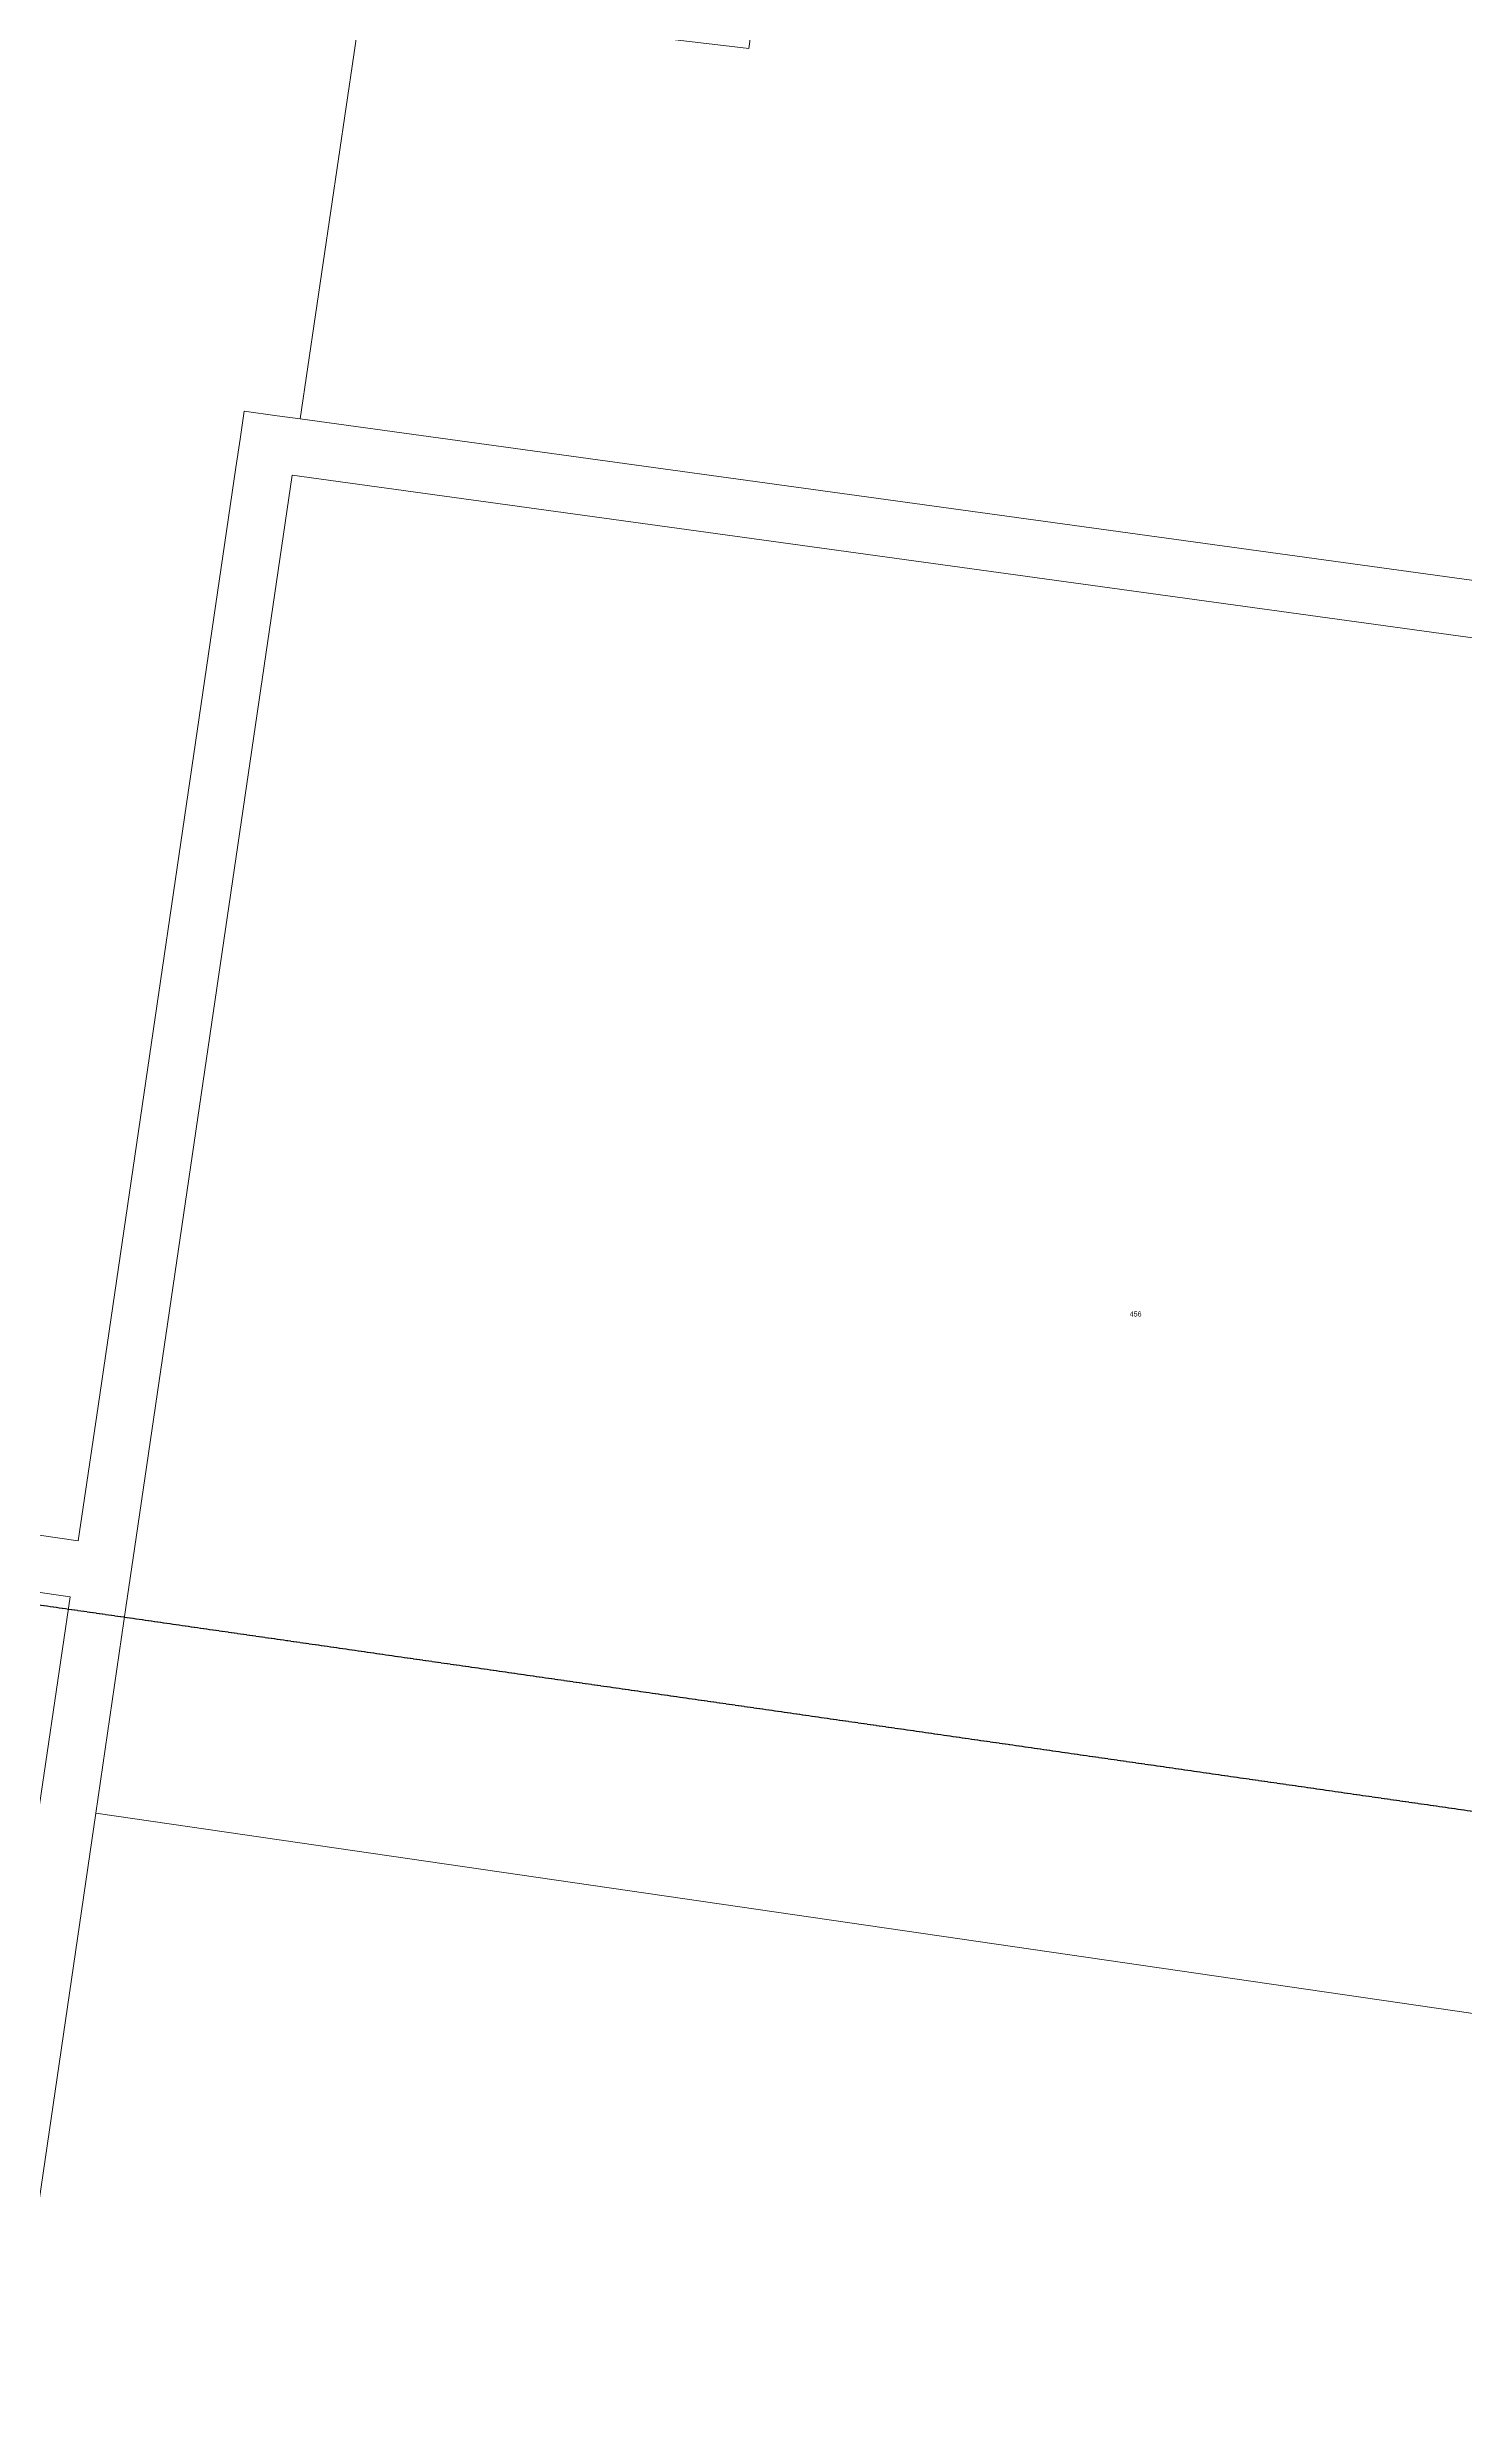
# Model space of a CAD drawing. Header units: metres. Extents: x 231386 to 238683, y 6156973 to 6161532.
# Drawn here: x 232099 to 232602, y 6157718 to 6158557 of the extents above; entities that cross this region are included whole.
import ezdxf

# ---------------------------------------------------------------- set-up
doc = ezdxf.new("R2010")
doc.units = ezdxf.units.M
doc.linetypes.add('Cable Exist OH', pattern=[1, 1, 0])
doc.layers.add('Cadastre Land Parcels_SP_EXT', color=8, linetype='Continuous', lineweight=5)
doc.layers.add('Mains_HV_EXT', color=7, linetype='Continuous')
doc.styles.get("Standard").update_dxf_attribs({"font": 'arial.ttf'})

msp = doc.modelspace()

# ---------------------------------------------------------------- linework, layer by layer
at = {"layer": 'Cadastre Land Parcels_SP_EXT', "linetype": 'Continuous'}
for points in [[(233242.45, 6159092.57), (232439.02, 6159208.74), (232348.24, 6158557.1), (232210.82, 6158573.31), (232189.15, 6158425.79), (232842.99, 6158335.73), (233093.19, 6158301.34), (233126.06, 6158536.11), (233143.21, 6158658.56), (233162.28, 6158794.78), (233185.09, 6158957.22), (233223.42, 6158951.34), (233242.45, 6159092.57)], [(232844.23, 6158315.22), (232186.25, 6158405.83), (232130.36, 6158025.23), (232127.45, 6158005.27), (232116.66, 6157931.57), (232754.59, 6157838.73), (232855.16, 6158140.77), (232851.57, 6158198.07), (232844.23, 6158315.22)]]:
    msp.add_lwpolyline(points, close=True, dxfattribs=at)
for points in [[(233126.06, 6158536.11), (233093.19, 6158301.34), (232842.99, 6158335.73), (232189.15, 6158425.79), (232180.94, 6158426.92), (232169.26, 6158428.54), (232167.82, 6158418.63), (232166.36, 6158408.58), (232117.47, 6158075.82), (232110.46, 6158028.1), (232059.04, 6158035.5)], [(232076.25, 6157656.13), (232116.66, 6157931.57), (232127.45, 6158005.27), (232130.36, 6158025.23), (232186.25, 6158405.83), (232844.23, 6158315.22), (233090.47, 6158281.39), (233107.42, 6158278.99)], [(231386.28, 6158112.05), (232107.55, 6158008.25), (232096.74, 6157934.47)]]:
    msp.add_lwpolyline(points, dxfattribs=at)
at = {"layer": 'Mains_HV_EXT', "linetype": 'Cable Exist OH'}
msp.add_lwpolyline([(232679.11, 6157921.45), (232556.11, 6157939.15), (232440.22, 6157955.83), (232310.91, 6157974.44), (232184.25, 6157992.67), (232058.41, 6158010.78), (231957.42, 6158025.31), (231875.19, 6158037.14), (231779.55, 6158050.91), (231670.27, 6158066.64), (231568.58, 6158081.27)], dxfattribs=at)

# ---------------------------------------------------------------- texts
at = {"layer": 'Cadastre Land Parcels_SP_EXT'}
msp.add_text('456', height=1.8, dxfattribs=at).set_placement((232483.28, 6158107.59))

doc.saveas('drawing.dxf')
